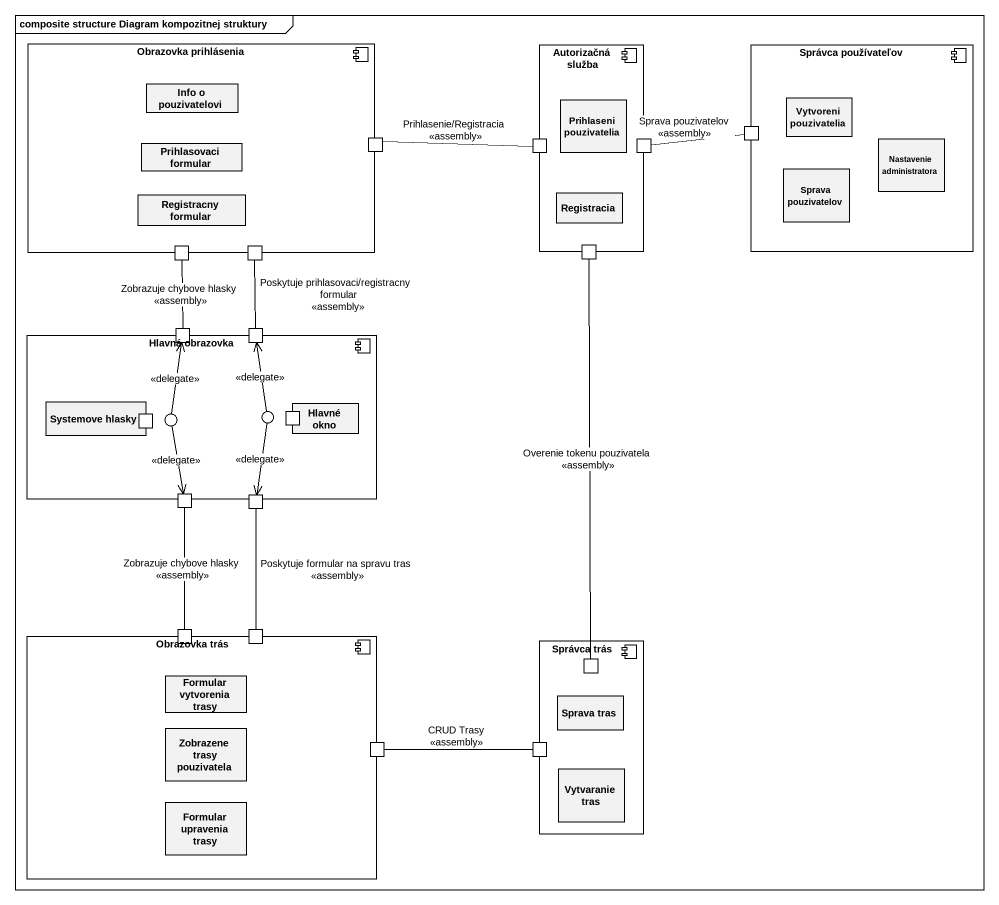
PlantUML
@startuml
mainframe composite structure Diagram kompozitnej struktury
component "Obrazovka prihlásenia" as Obrazovka_prihlásenia {
  rectangle "Info o pouzivatelovi" as Info_o_pouzivatelovi
  rectangle "Prihlasovaci formular" as Prihlasovaci_formular
  port " " as port1
  rectangle "Registracny formular" as Registracny_formular
  port " " as port5
  port " " as port6
}
component "Autorizačná služba" as Autorizačná_služba {
  rectangle "Prihlaseni pouzivatelia" as Prihlaseni_pouzivatelia
  port " " as port2
  port " " as port3
  rectangle Registracia
  port " " as port7
}
component "Správca používateľov" as Správca_používateľov {
  rectangle "Vytvoreni pouzivatelia" as Vytvoreni_pouzivatelia
  port " " as port4
  rectangle "Nastavenie administratora" as Nastavenie_administratora
  rectangle "Sprava pouzivatelov" as Sprava_pouzivatelov
}
component "Hlavná obrazovka" as Hlavná_obrazovka {
  port " " as port8
  port " " as port9
  rectangle "Systemove hlasky" as Systemove_hlasky {
    port " " as port11
  }
  rectangle "Hlavné okno" as Hlavné_okno {
    port " " as port10
  }
  port " " as port12
  port " " as port13
}
() " " as lollipop1
() " " as lollipop2
component "Obrazovka trás" as Obrazovka_trás {
  port " " as port14
  port " " as port15
  rectangle "Formular vytvorenia trasy" as Formular_vytvorenia_trasy
  rectangle "Zobrazene trasy pouzivatela" as Zobrazene_trasy_pouzivatela
  port " " as port17
  rectangle "Formular upravenia trasy" as Formular_upravenia_trasy
}
component "Správca trás" as Správca_trás {
  port " " as port16
  rectangle "Sprava tras" as Sprava_tras
  port " " as port18
  rectangle "Vytvaranie tras" as Vytvaranie_tras
}
Hlavná_obrazovka -right- lollipop1
Hlavná_obrazovka -left- lollipop2
port1 -right- port2 : Prihlasenie/Registracia\n<<assembly>>
port3 -right- port4 : Sprava pouzivatelov\n<<assembly>>
port5 -- port8 : Zobrazuje chybove hlasky\n<<assembly>>
port9 -up- port6 : Poskytuje prihlasovaci/registracny formular\n<<assembly>>
lollipop1 -up-> port9 : <<delegate>>
lollipop1 --> port13 : <<delegate>>
lollipop2 -up-> port8 : <<delegate>>
lollipop2 --> port12 : <<delegate>>
port13 -- port15 : Poskytuje formular na spravu tras\n<<assembly>>
port14 -up- port12 : Zobrazuje chybove hlasky\n<<assembly>>
port16 -up- port7 : Overenie tokenu pouzivatela\n<<assembly>>
port17 -right- port18 : CRUD Trasy\n<<assembly>>
@enduml
